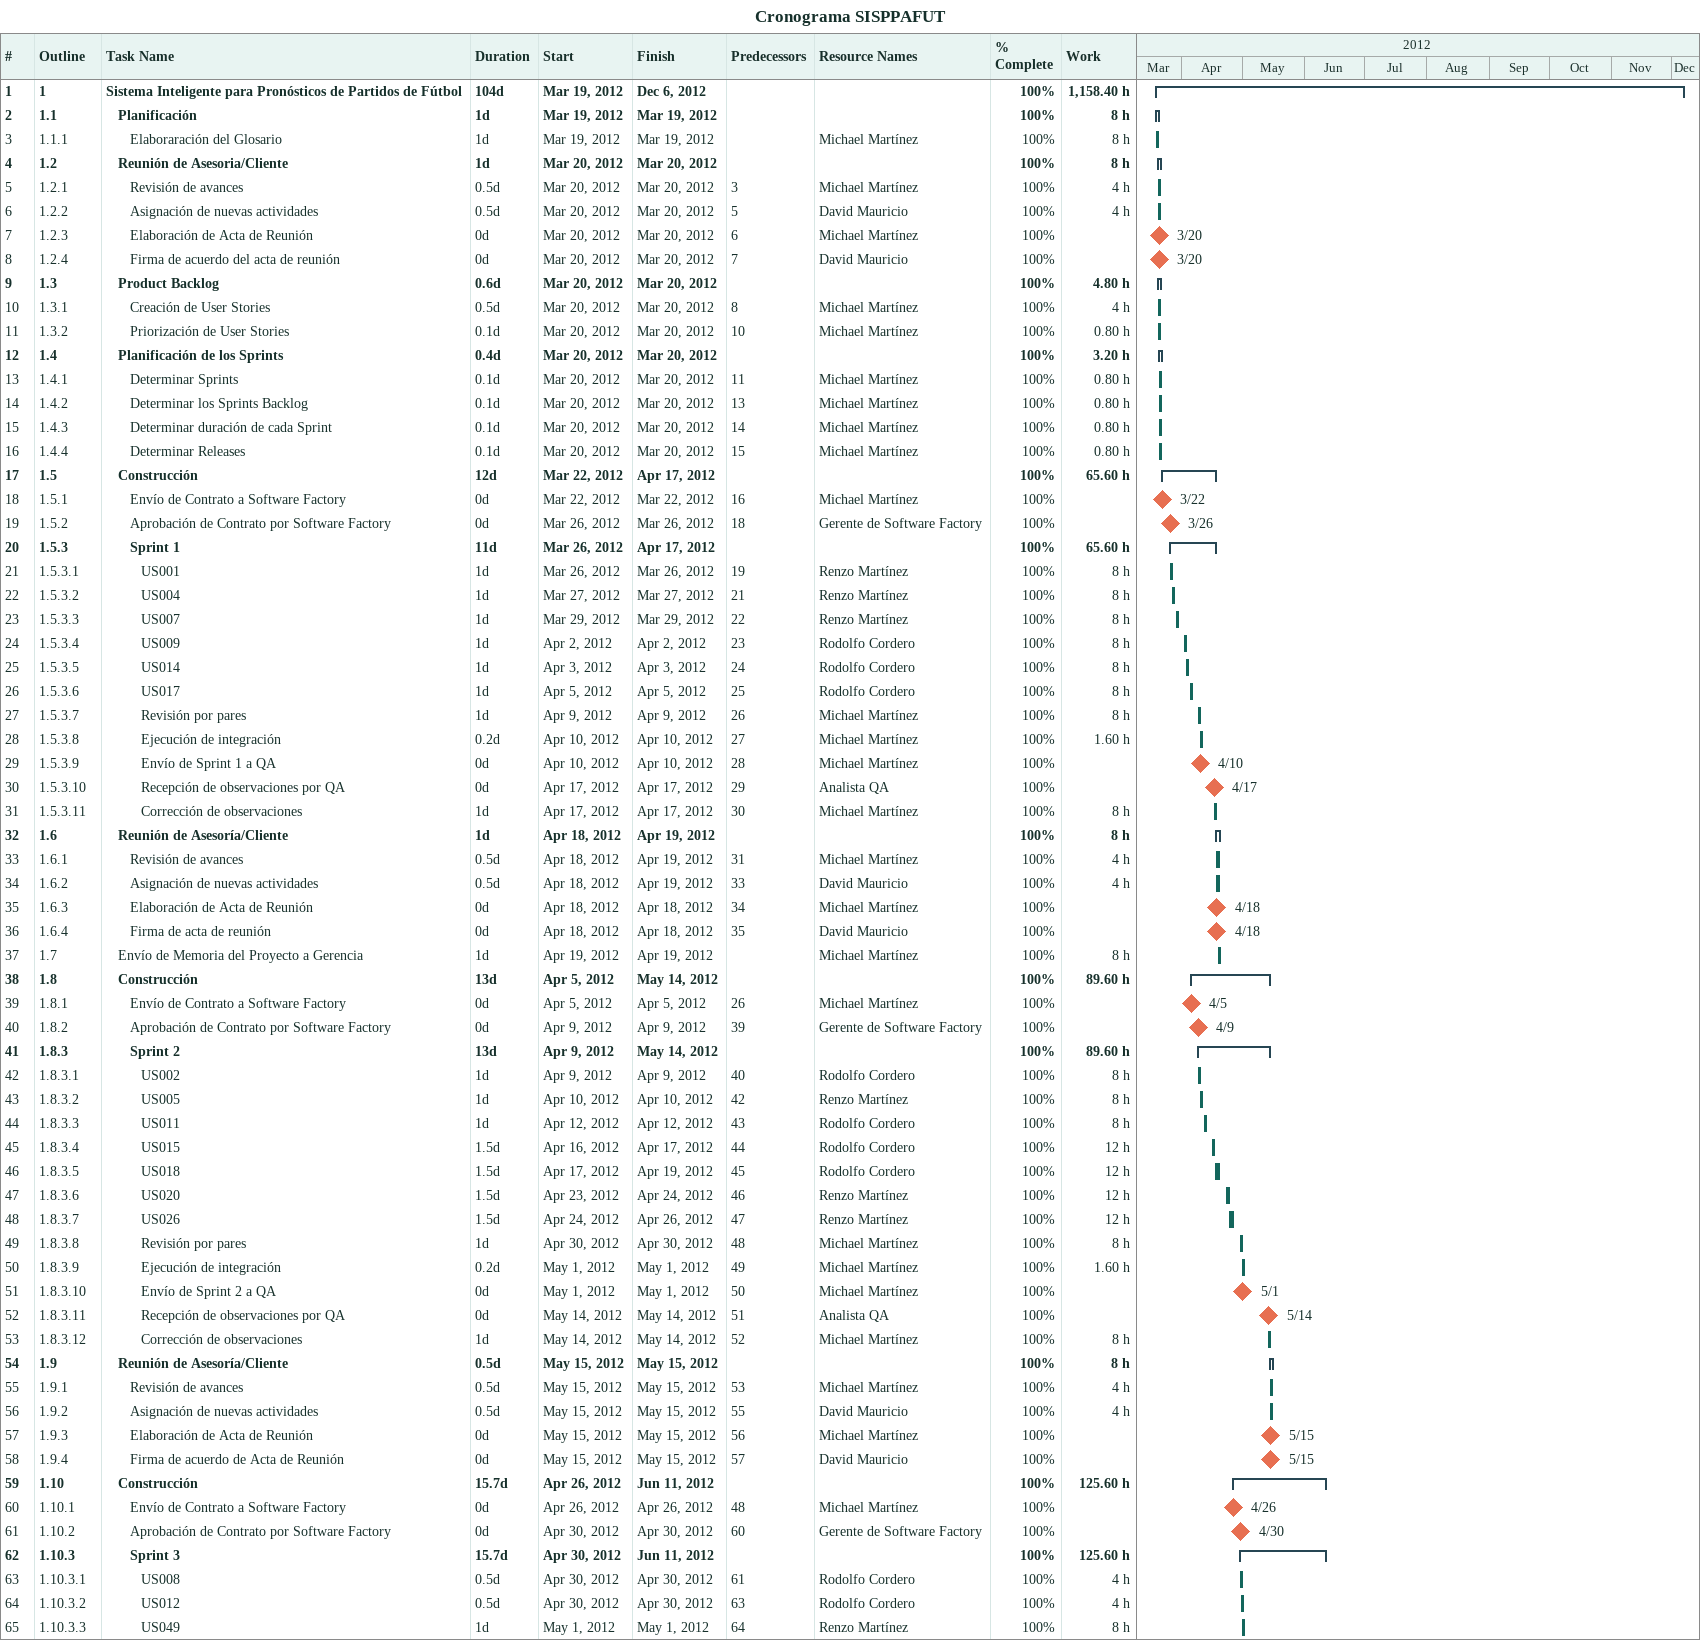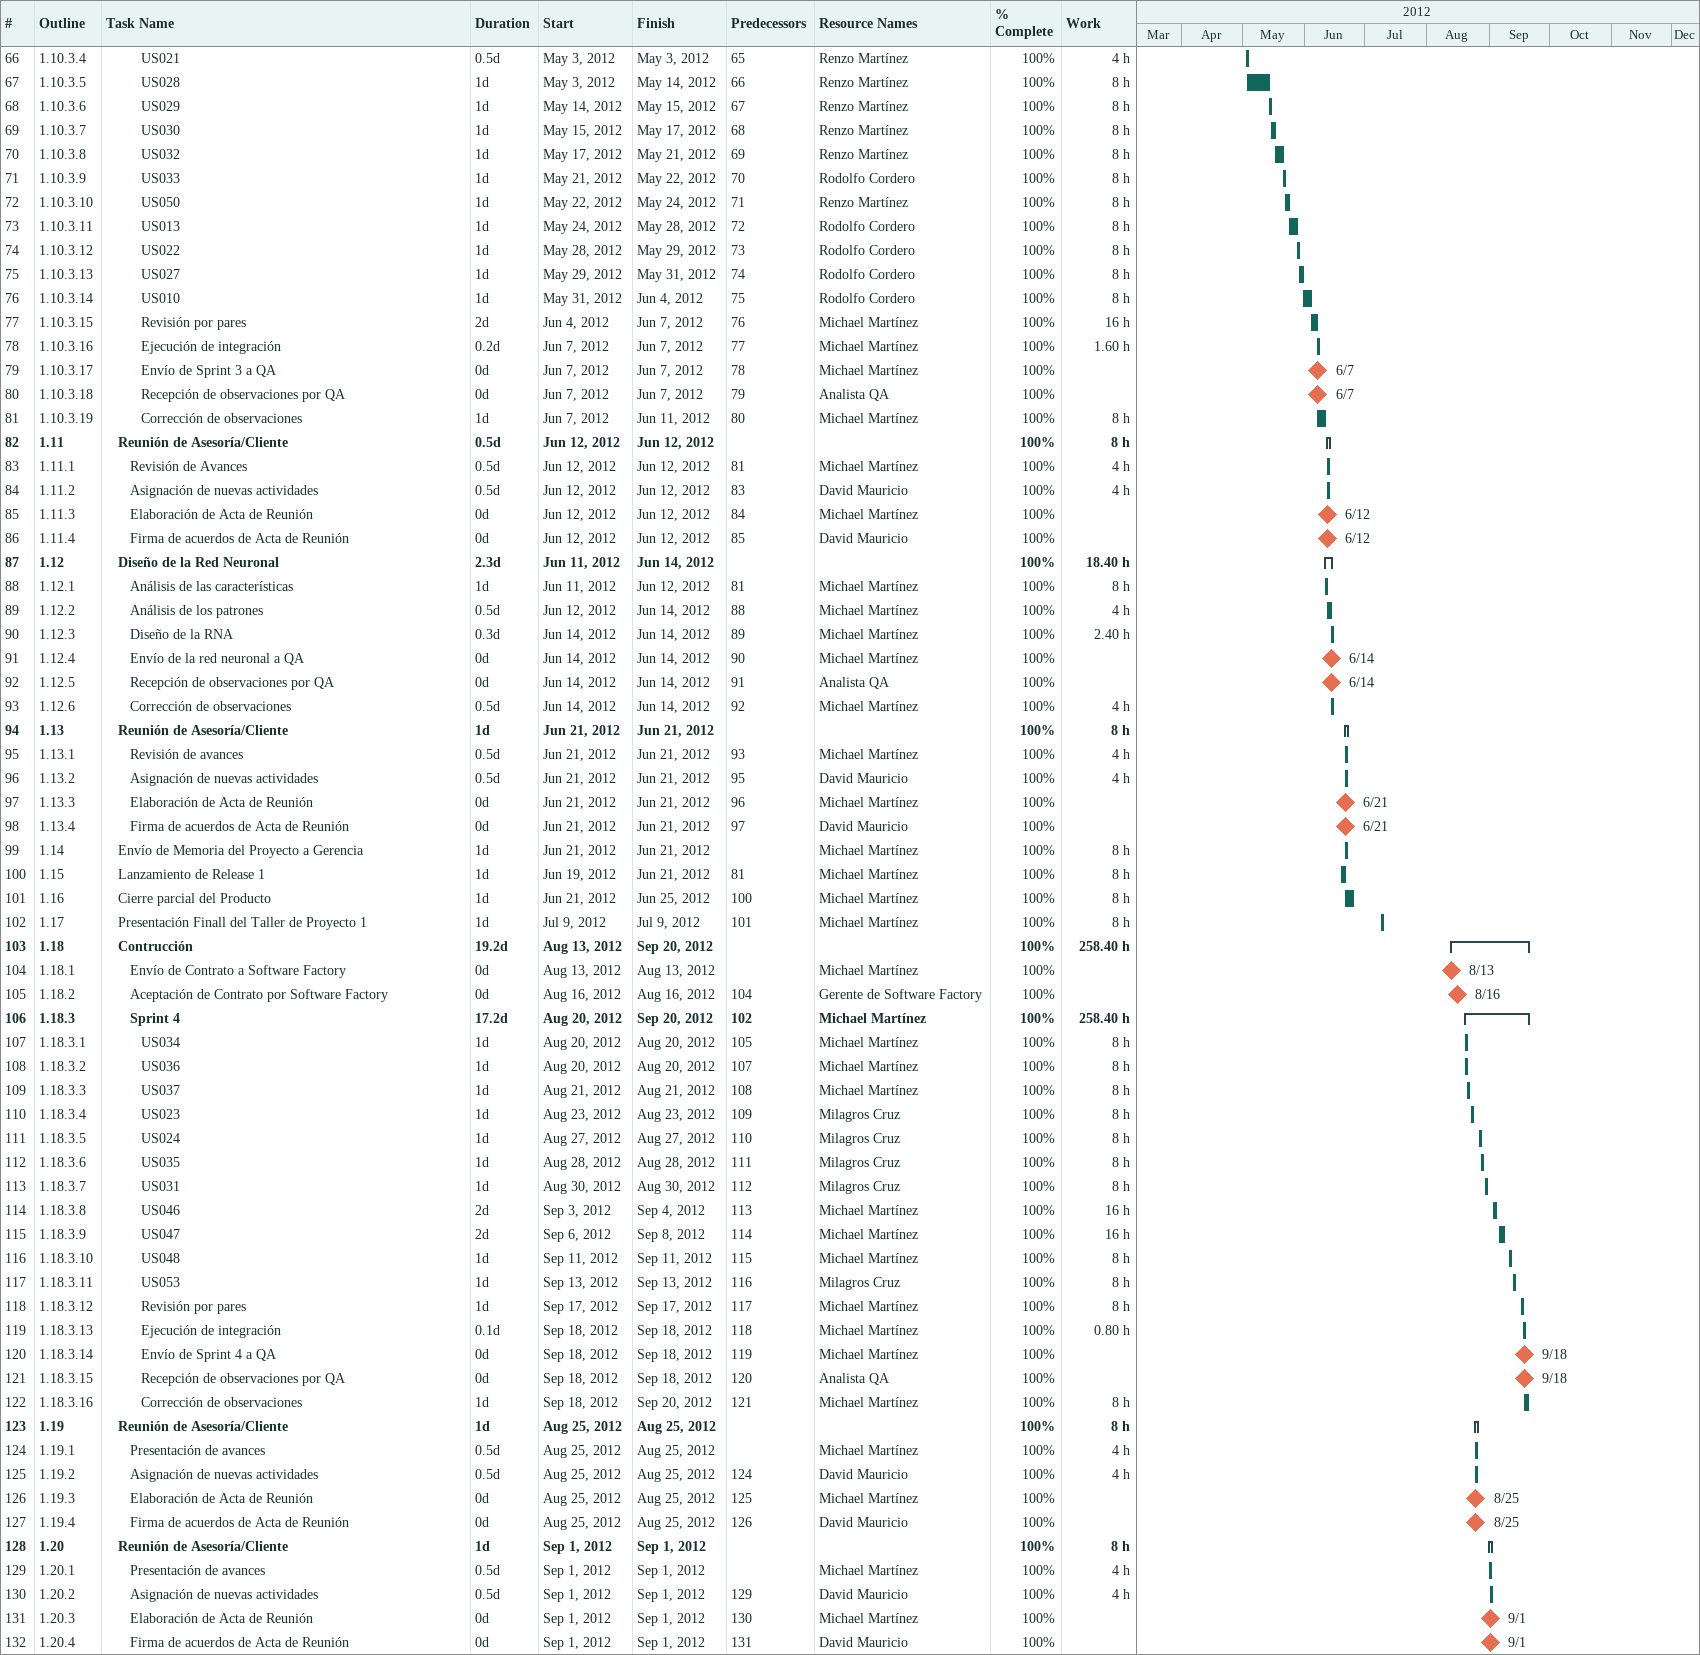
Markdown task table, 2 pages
Cronograma SISPPAFUT

| ID | WBS | Task | Duration | Start | Finish | Predecessors | Resources | % complete | Work (h) |
|---|---|---|---|---|---|---|---|---|---|
| 1 | 1 | **Sistema Inteligente para Pronósticos de Partidos de Fútbol** | 104d | 2012-03-19 | 2012-12-06 |  |  | 100 | 1158.40 |
| 2 | 1.1 | **Planificación** | 1d | 2012-03-19 | 2012-03-19 |  |  | 100 | 8 |
| 3 | 1.1.1 | Elaboraración del Glosario | 1d | 2012-03-19 | 2012-03-19 |  | Michael Martínez | 100 | 8 |
| 4 | 1.2 | **Reunión de Asesoria/Cliente** | 1d | 2012-03-20 | 2012-03-20 |  |  | 100 | 8 |
| 5 | 1.2.1 | Revisión de avances | 0.5d | 2012-03-20 | 2012-03-20 | 3 | Michael Martínez | 100 | 4 |
| 6 | 1.2.2 | Asignación de nuevas actividades | 0.5d | 2012-03-20 | 2012-03-20 | 5 | David Mauricio | 100 | 4 |
| 7 | 1.2.3 | Elaboración de Acta de Reunión | 0d | 2012-03-20 | 2012-03-20 | 6 | Michael Martínez | 100 |  |
| 8 | 1.2.4 | Firma de acuerdo del acta de reunión | 0d | 2012-03-20 | 2012-03-20 | 7 | David Mauricio | 100 |  |
| 9 | 1.3 | **Product Backlog** | 0.6d | 2012-03-20 | 2012-03-20 |  |  | 100 | 4.80 |
| 10 | 1.3.1 | Creación de User Stories | 0.5d | 2012-03-20 | 2012-03-20 | 8 | Michael Martínez | 100 | 4 |
| 11 | 1.3.2 | Priorización de User Stories | 0.1d | 2012-03-20 | 2012-03-20 | 10 | Michael Martínez | 100 | 0.80 |
| 12 | 1.4 | **Planificación de los Sprints** | 0.4d | 2012-03-20 | 2012-03-20 |  |  | 100 | 3.20 |
| 13 | 1.4.1 | Determinar Sprints | 0.1d | 2012-03-20 | 2012-03-20 | 11 | Michael Martínez | 100 | 0.80 |
| 14 | 1.4.2 | Determinar los Sprints Backlog | 0.1d | 2012-03-20 | 2012-03-20 | 13 | Michael Martínez | 100 | 0.80 |
| 15 | 1.4.3 | Determinar duración de cada Sprint | 0.1d | 2012-03-20 | 2012-03-20 | 14 | Michael Martínez | 100 | 0.80 |
| 16 | 1.4.4 | Determinar Releases | 0.1d | 2012-03-20 | 2012-03-20 | 15 | Michael Martínez | 100 | 0.80 |
| 17 | 1.5 | **Construcción** | 12d | 2012-03-22 | 2012-04-17 |  |  | 100 | 65.60 |
| 18 | 1.5.1 | Envío de Contrato a Software Factory | 0d | 2012-03-22 | 2012-03-22 | 16 | Michael Martínez | 100 |  |
| 19 | 1.5.2 | Aprobación de Contrato por Software Factory | 0d | 2012-03-26 | 2012-03-26 | 18 | Gerente de Software Factory | 100 |  |
| 20 | 1.5.3 | **Sprint 1** | 11d | 2012-03-26 | 2012-04-17 |  |  | 100 | 65.60 |
| 21 | 1.5.3.1 | US001 | 1d | 2012-03-26 | 2012-03-26 | 19 | Renzo Martínez | 100 | 8 |
| 22 | 1.5.3.2 | US004 | 1d | 2012-03-27 | 2012-03-27 | 21 | Renzo Martínez | 100 | 8 |
| 23 | 1.5.3.3 | US007 | 1d | 2012-03-29 | 2012-03-29 | 22 | Renzo Martínez | 100 | 8 |
| 24 | 1.5.3.4 | US009 | 1d | 2012-04-02 | 2012-04-02 | 23 | Rodolfo Cordero | 100 | 8 |
| 25 | 1.5.3.5 | US014 | 1d | 2012-04-03 | 2012-04-03 | 24 | Rodolfo Cordero | 100 | 8 |
| 26 | 1.5.3.6 | US017 | 1d | 2012-04-05 | 2012-04-05 | 25 | Rodolfo Cordero | 100 | 8 |
| 27 | 1.5.3.7 | Revisión por pares | 1d | 2012-04-09 | 2012-04-09 | 26 | Michael Martínez | 100 | 8 |
| 28 | 1.5.3.8 | Ejecución de integración | 0.2d | 2012-04-10 | 2012-04-10 | 27 | Michael Martínez | 100 | 1.60 |
| 29 | 1.5.3.9 | Envío de Sprint 1 a QA | 0d | 2012-04-10 | 2012-04-10 | 28 | Michael Martínez | 100 |  |
| 30 | 1.5.3.10 | Recepción de observaciones por QA | 0d | 2012-04-17 | 2012-04-17 | 29 | Analista QA | 100 |  |
| 31 | 1.5.3.11 | Corrección de observaciones | 1d | 2012-04-17 | 2012-04-17 | 30 | Michael Martínez | 100 | 8 |
| 32 | 1.6 | **Reunión de Asesoría/Cliente** | 1d | 2012-04-18 | 2012-04-19 |  |  | 100 | 8 |
| 33 | 1.6.1 | Revisión de avances | 0.5d | 2012-04-18 | 2012-04-19 | 31 | Michael Martínez | 100 | 4 |
| 34 | 1.6.2 | Asignación de nuevas actividades | 0.5d | 2012-04-18 | 2012-04-19 | 33 | David Mauricio | 100 | 4 |
| 35 | 1.6.3 | Elaboración de Acta de Reunión | 0d | 2012-04-18 | 2012-04-18 | 34 | Michael Martínez | 100 |  |
| 36 | 1.6.4 | Firma de acta de reunión | 0d | 2012-04-18 | 2012-04-18 | 35 | David Mauricio | 100 |  |
| 37 | 1.7 | Envío de Memoria del Proyecto a Gerencia | 1d | 2012-04-19 | 2012-04-19 |  | Michael Martínez | 100 | 8 |
| 38 | 1.8 | **Construcción** | 13d | 2012-04-05 | 2012-05-14 |  |  | 100 | 89.60 |
| 39 | 1.8.1 | Envío de Contrato a Software Factory | 0d | 2012-04-05 | 2012-04-05 | 26 | Michael Martínez | 100 |  |
| 40 | 1.8.2 | Aprobación de Contrato por Software Factory | 0d | 2012-04-09 | 2012-04-09 | 39 | Gerente de Software Factory | 100 |  |
| 41 | 1.8.3 | **Sprint 2** | 13d | 2012-04-09 | 2012-05-14 |  |  | 100 | 89.60 |
| 42 | 1.8.3.1 | US002 | 1d | 2012-04-09 | 2012-04-09 | 40 | Rodolfo Cordero | 100 | 8 |
| 43 | 1.8.3.2 | US005 | 1d | 2012-04-10 | 2012-04-10 | 42 | Renzo Martínez | 100 | 8 |
| 44 | 1.8.3.3 | US011 | 1d | 2012-04-12 | 2012-04-12 | 43 | Rodolfo Cordero | 100 | 8 |
| 45 | 1.8.3.4 | US015 | 1.5d | 2012-04-16 | 2012-04-17 | 44 | Rodolfo Cordero | 100 | 12 |
| 46 | 1.8.3.5 | US018 | 1.5d | 2012-04-17 | 2012-04-19 | 45 | Rodolfo Cordero | 100 | 12 |
| 47 | 1.8.3.6 | US020 | 1.5d | 2012-04-23 | 2012-04-24 | 46 | Renzo Martínez | 100 | 12 |
| 48 | 1.8.3.7 | US026 | 1.5d | 2012-04-24 | 2012-04-26 | 47 | Renzo Martínez | 100 | 12 |
| 49 | 1.8.3.8 | Revisión por pares | 1d | 2012-04-30 | 2012-04-30 | 48 | Michael Martínez | 100 | 8 |
| 50 | 1.8.3.9 | Ejecución de integración | 0.2d | 2012-05-01 | 2012-05-01 | 49 | Michael Martínez | 100 | 1.60 |
| 51 | 1.8.3.10 | Envío de Sprint 2 a QA | 0d | 2012-05-01 | 2012-05-01 | 50 | Michael Martínez | 100 |  |
| 52 | 1.8.3.11 | Recepción de observaciones por QA | 0d | 2012-05-14 | 2012-05-14 | 51 | Analista QA | 100 |  |
| 53 | 1.8.3.12 | Corrección de observaciones | 1d | 2012-05-14 | 2012-05-14 | 52 | Michael Martínez | 100 | 8 |
| 54 | 1.9 | **Reunión de Asesoría/Cliente** | 0.5d | 2012-05-15 | 2012-05-15 |  |  | 100 | 8 |
| 55 | 1.9.1 | Revisión de avances | 0.5d | 2012-05-15 | 2012-05-15 | 53 | Michael Martínez | 100 | 4 |
| 56 | 1.9.2 | Asignación de nuevas actividades | 0.5d | 2012-05-15 | 2012-05-15 | 55 | David Mauricio | 100 | 4 |
| 57 | 1.9.3 | Elaboración de Acta de Reunión | 0d | 2012-05-15 | 2012-05-15 | 56 | Michael Martínez | 100 |  |
| 58 | 1.9.4 | Firma de acuerdo de Acta de Reunión | 0d | 2012-05-15 | 2012-05-15 | 57 | David Mauricio | 100 |  |
| 59 | 1.10 | **Construcción** | 15.7d | 2012-04-26 | 2012-06-11 |  |  | 100 | 125.60 |
| 60 | 1.10.1 | Envío de Contrato a Software Factory | 0d | 2012-04-26 | 2012-04-26 | 48 | Michael Martínez | 100 |  |
| 61 | 1.10.2 | Aprobación de Contrato por Software Factory | 0d | 2012-04-30 | 2012-04-30 | 60 | Gerente de Software Factory | 100 |  |
| 62 | 1.10.3 | **Sprint 3** | 15.7d | 2012-04-30 | 2012-06-11 |  |  | 100 | 125.60 |
| 63 | 1.10.3.1 | US008 | 0.5d | 2012-04-30 | 2012-04-30 | 61 | Rodolfo Cordero | 100 | 4 |
| 64 | 1.10.3.2 | US012 | 0.5d | 2012-04-30 | 2012-04-30 | 63 | Rodolfo Cordero | 100 | 4 |
| 65 | 1.10.3.3 | US049 | 1d | 2012-05-01 | 2012-05-01 | 64 | Renzo Martínez | 100 | 8 |
| 66 | 1.10.3.4 | US021 | 0.5d | 2012-05-03 | 2012-05-03 | 65 | Renzo Martínez | 100 | 4 |
| 67 | 1.10.3.5 | US028 | 1d | 2012-05-03 | 2012-05-14 | 66 | Renzo Martínez | 100 | 8 |
| 68 | 1.10.3.6 | US029 | 1d | 2012-05-14 | 2012-05-15 | 67 | Renzo Martínez | 100 | 8 |
| 69 | 1.10.3.7 | US030 | 1d | 2012-05-15 | 2012-05-17 | 68 | Renzo Martínez | 100 | 8 |
| 70 | 1.10.3.8 | US032 | 1d | 2012-05-17 | 2012-05-21 | 69 | Renzo Martínez | 100 | 8 |
| 71 | 1.10.3.9 | US033 | 1d | 2012-05-21 | 2012-05-22 | 70 | Rodolfo Cordero | 100 | 8 |
| 72 | 1.10.3.10 | US050 | 1d | 2012-05-22 | 2012-05-24 | 71 | Renzo Martínez | 100 | 8 |
| 73 | 1.10.3.11 | US013 | 1d | 2012-05-24 | 2012-05-28 | 72 | Rodolfo Cordero | 100 | 8 |
| 74 | 1.10.3.12 | US022 | 1d | 2012-05-28 | 2012-05-29 | 73 | Rodolfo Cordero | 100 | 8 |
| 75 | 1.10.3.13 | US027 | 1d | 2012-05-29 | 2012-05-31 | 74 | Rodolfo Cordero | 100 | 8 |
| 76 | 1.10.3.14 | US010 | 1d | 2012-05-31 | 2012-06-04 | 75 | Rodolfo Cordero | 100 | 8 |
| 77 | 1.10.3.15 | Revisión por pares | 2d | 2012-06-04 | 2012-06-07 | 76 | Michael Martínez | 100 | 16 |
| 78 | 1.10.3.16 | Ejecución de integración | 0.2d | 2012-06-07 | 2012-06-07 | 77 | Michael Martínez | 100 | 1.60 |
| 79 | 1.10.3.17 | Envío de Sprint 3 a QA | 0d | 2012-06-07 | 2012-06-07 | 78 | Michael Martínez | 100 |  |
| 80 | 1.10.3.18 | Recepción de observaciones por QA | 0d | 2012-06-07 | 2012-06-07 | 79 | Analista QA | 100 |  |
| 81 | 1.10.3.19 | Corrección de observaciones | 1d | 2012-06-07 | 2012-06-11 | 80 | Michael Martínez | 100 | 8 |
| 82 | 1.11 | **Reunión de Asesoría/Cliente** | 0.5d | 2012-06-12 | 2012-06-12 |  |  | 100 | 8 |
| 83 | 1.11.1 | Revisión de Avances | 0.5d | 2012-06-12 | 2012-06-12 | 81 | Michael Martínez | 100 | 4 |
| 84 | 1.11.2 | Asignación de nuevas actividades | 0.5d | 2012-06-12 | 2012-06-12 | 83 | David Mauricio | 100 | 4 |
| 85 | 1.11.3 | Elaboración de Acta de Reunión | 0d | 2012-06-12 | 2012-06-12 | 84 | Michael Martínez | 100 |  |
| 86 | 1.11.4 | Firma de acuerdos de Acta de Reunión | 0d | 2012-06-12 | 2012-06-12 | 85 | David Mauricio | 100 |  |
| 87 | 1.12 | **Diseño de la Red Neuronal** | 2.3d | 2012-06-11 | 2012-06-14 |  |  | 100 | 18.40 |
| 88 | 1.12.1 | Análisis de las características | 1d | 2012-06-11 | 2012-06-12 | 81 | Michael Martínez | 100 | 8 |
| 89 | 1.12.2 | Análisis de los patrones | 0.5d | 2012-06-12 | 2012-06-14 | 88 | Michael Martínez | 100 | 4 |
| 90 | 1.12.3 | Diseño de la RNA | 0.3d | 2012-06-14 | 2012-06-14 | 89 | Michael Martínez | 100 | 2.40 |
| 91 | 1.12.4 | Envío de la red neuronal a QA | 0d | 2012-06-14 | 2012-06-14 | 90 | Michael Martínez | 100 |  |
| 92 | 1.12.5 | Recepción de observaciones por QA | 0d | 2012-06-14 | 2012-06-14 | 91 | Analista QA | 100 |  |
| 93 | 1.12.6 | Corrección de observaciones | 0.5d | 2012-06-14 | 2012-06-14 | 92 | Michael Martínez | 100 | 4 |
| 94 | 1.13 | **Reunión de Asesoría/Cliente** | 1d | 2012-06-21 | 2012-06-21 |  |  | 100 | 8 |
| 95 | 1.13.1 | Revisión de avances | 0.5d | 2012-06-21 | 2012-06-21 | 93 | Michael Martínez | 100 | 4 |
| 96 | 1.13.2 | Asignación de nuevas actividades | 0.5d | 2012-06-21 | 2012-06-21 | 95 | David Mauricio | 100 | 4 |
| 97 | 1.13.3 | Elaboración de Acta de Reunión | 0d | 2012-06-21 | 2012-06-21 | 96 | Michael Martínez | 100 |  |
| 98 | 1.13.4 | Firma de acuerdos de Acta de Reunión | 0d | 2012-06-21 | 2012-06-21 | 97 | David Mauricio | 100 |  |
| 99 | 1.14 | Envío de Memoria del Proyecto a Gerencia | 1d | 2012-06-21 | 2012-06-21 |  | Michael Martínez | 100 | 8 |
| 100 | 1.15 | Lanzamiento de Release 1 | 1d | 2012-06-19 | 2012-06-21 | 81 | Michael Martínez | 100 | 8 |
| 101 | 1.16 | Cierre parcial del Producto | 1d | 2012-06-21 | 2012-06-25 | 100 | Michael Martínez | 100 | 8 |
| 102 | 1.17 | Presentación Finall del Taller de Proyecto 1 | 1d | 2012-07-09 | 2012-07-09 | 101 | Michael Martínez | 100 | 8 |
| 103 | 1.18 | **Contrucción** | 19.2d | 2012-08-13 | 2012-09-20 |  |  | 100 | 258.40 |
| 104 | 1.18.1 | Envío de Contrato a Software Factory | 0d | 2012-08-13 | 2012-08-13 |  | Michael Martínez | 100 |  |
| 105 | 1.18.2 | Aceptación de Contrato por Software Factory | 0d | 2012-08-16 | 2012-08-16 | 104 | Gerente de Software Factory | 100 |  |
| 106 | 1.18.3 | **Sprint 4** | 17.2d | 2012-08-20 | 2012-09-20 | 102 | Michael Martínez | 100 | 258.40 |
| 107 | 1.18.3.1 | US034 | 1d | 2012-08-20 | 2012-08-20 | 105 | Michael Martínez | 100 | 8 |
| 108 | 1.18.3.2 | US036 | 1d | 2012-08-20 | 2012-08-20 | 107 | Michael Martínez | 100 | 8 |
| 109 | 1.18.3.3 | US037 | 1d | 2012-08-21 | 2012-08-21 | 108 | Michael Martínez | 100 | 8 |
| 110 | 1.18.3.4 | US023 | 1d | 2012-08-23 | 2012-08-23 | 109 | Milagros Cruz | 100 | 8 |
| 111 | 1.18.3.5 | US024 | 1d | 2012-08-27 | 2012-08-27 | 110 | Milagros Cruz | 100 | 8 |
| 112 | 1.18.3.6 | US035 | 1d | 2012-08-28 | 2012-08-28 | 111 | Milagros Cruz | 100 | 8 |
| 113 | 1.18.3.7 | US031 | 1d | 2012-08-30 | 2012-08-30 | 112 | Milagros Cruz | 100 | 8 |
| 114 | 1.18.3.8 | US046 | 2d | 2012-09-03 | 2012-09-04 | 113 | Michael Martínez | 100 | 16 |
| 115 | 1.18.3.9 | US047 | 2d | 2012-09-06 | 2012-09-08 | 114 | Michael Martínez | 100 | 16 |
| 116 | 1.18.3.10 | US048 | 1d | 2012-09-11 | 2012-09-11 | 115 | Michael Martínez | 100 | 8 |
| 117 | 1.18.3.11 | US053 | 1d | 2012-09-13 | 2012-09-13 | 116 | Milagros Cruz | 100 | 8 |
| 118 | 1.18.3.12 | Revisión por pares | 1d | 2012-09-17 | 2012-09-17 | 117 | Michael Martínez | 100 | 8 |
| 119 | 1.18.3.13 | Ejecución de integración | 0.1d | 2012-09-18 | 2012-09-18 | 118 | Michael Martínez | 100 | 0.80 |
| 120 | 1.18.3.14 | Envío de Sprint 4 a QA | 0d | 2012-09-18 | 2012-09-18 | 119 | Michael Martínez | 100 |  |
| 121 | 1.18.3.15 | Recepción de observaciones por QA | 0d | 2012-09-18 | 2012-09-18 | 120 | Analista QA | 100 |  |
| 122 | 1.18.3.16 | Corrección de observaciones | 1d | 2012-09-18 | 2012-09-20 | 121 | Michael Martínez | 100 | 8 |
| 123 | 1.19 | **Reunión de Asesoría/Cliente** | 1d | 2012-08-25 | 2012-08-25 |  |  | 100 | 8 |
| 124 | 1.19.1 | Presentación de avances | 0.5d | 2012-08-25 | 2012-08-25 |  | Michael Martínez | 100 | 4 |
| 125 | 1.19.2 | Asignación de nuevas actividades | 0.5d | 2012-08-25 | 2012-08-25 | 124 | David Mauricio | 100 | 4 |
| 126 | 1.19.3 | Elaboración de Acta de Reunión | 0d | 2012-08-25 | 2012-08-25 | 125 | Michael Martínez | 100 |  |
| 127 | 1.19.4 | Firma de acuerdos de Acta de Reunión | 0d | 2012-08-25 | 2012-08-25 | 126 | David Mauricio | 100 |  |
| 128 | 1.20 | **Reunión de Asesoría/Cliente** | 1d | 2012-09-01 | 2012-09-01 |  |  | 100 | 8 |
| 129 | 1.20.1 | Presentación de avances | 0.5d | 2012-09-01 | 2012-09-01 |  | Michael Martínez | 100 | 4 |
| 130 | 1.20.2 | Asignación de nuevas actividades | 0.5d | 2012-09-01 | 2012-09-01 | 129 | David Mauricio | 100 | 4 |
| 131 | 1.20.3 | Elaboración de Acta de Reunión | 0d | 2012-09-01 | 2012-09-01 | 130 | Michael Martínez | 100 |  |
| 132 | 1.20.4 | Firma de acuerdos de Acta de Reunión | 0d | 2012-09-01 | 2012-09-01 | 131 | David Mauricio | 100 |  |
